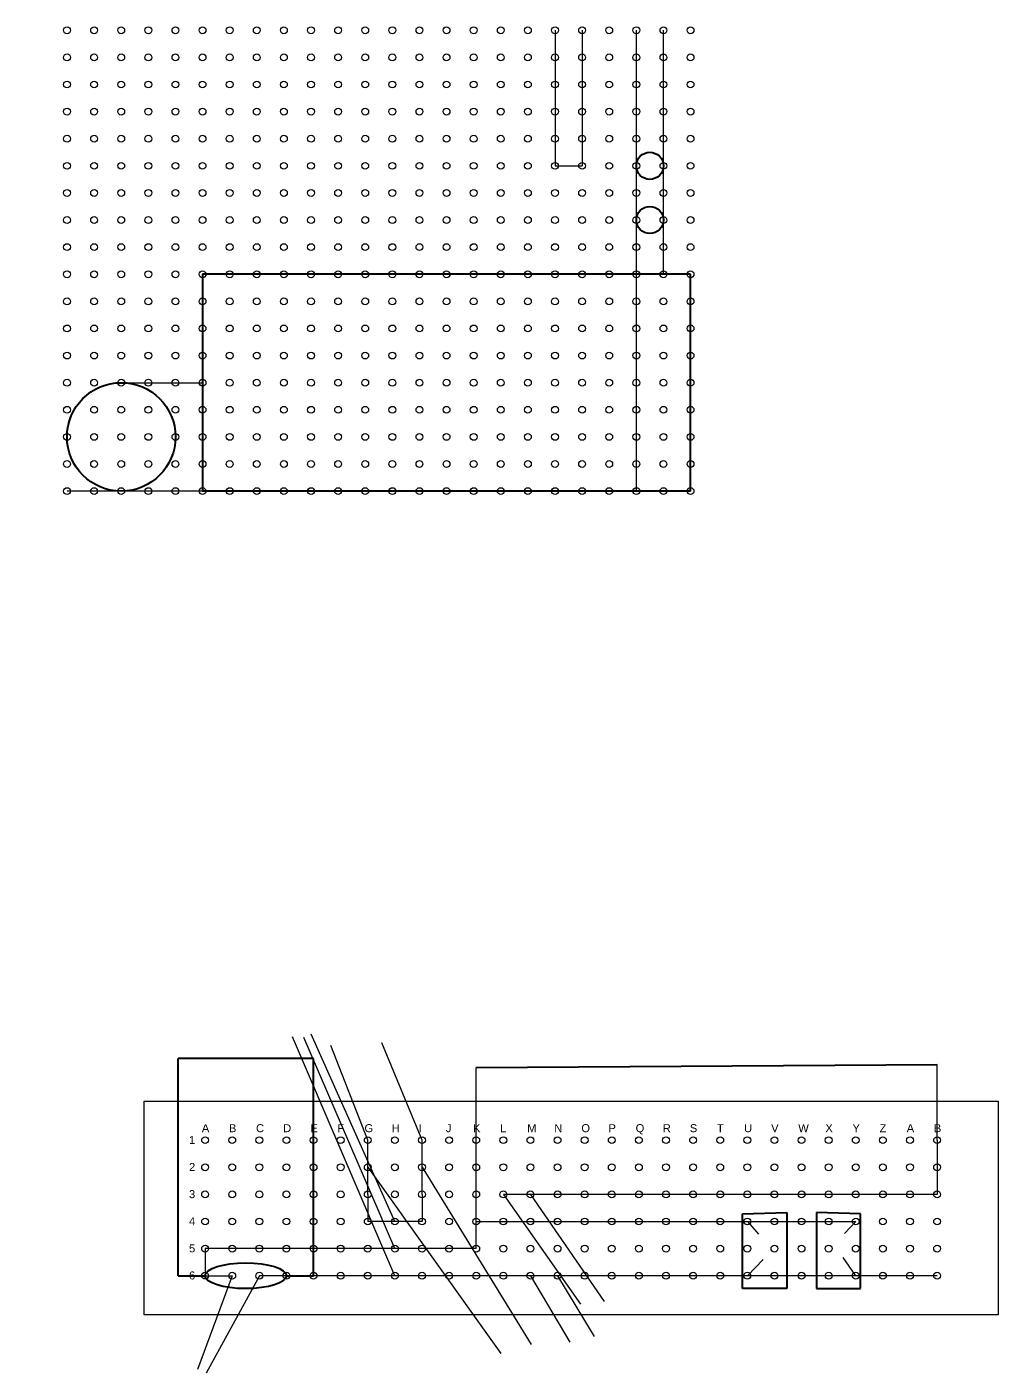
# Model space of a CAD drawing. Header units: inches. Extents: x -89 to 2397, y -1685 to 216.
# Drawn here: x 631.6 to 722.6, y 54.9 to 181.1 of the extents above; entities that cross this region are included whole.
import ezdxf

# ---------------------------------------------------------------- set-up
doc = ezdxf.new("R2010")
doc.units = ezdxf.units.IN
doc.header["$MEASUREMENT"] = 0
for name, color, linetype, lineweight in [('Components', 1, 'Continuous', 40), ('Resistors', 67, 'ZIGZAG', 30), ('Wires', 3, 'Continuous', 30)]:
    doc.layers.add(name, color=color, linetype=linetype, lineweight=lineweight)
doc.layers.add('PCB', color=4, linetype='Continuous')
doc.styles.get("Standard").update_dxf_attribs({"font": 'arial.ttf', "height": 8})
doc.linetypes.add('ZIGZAG', pattern='A,0.0001,-0.2,[131,ltypeshp.shx,S=0.2,R=0,X=-0.2,Y=0],-0.4,[131,ltypeshp.shx,S=0.2,R=180,X=0.2,Y=0],-0.2', length=0.8001)

msp = doc.modelspace()

# ---------------------------------------------------------------- linework, layer by layer
at = {"layer": 'Components'}
for p, q in [((693.76, 157.9), (648.04, 157.9)), ((648.04, 157.9), (648.04, 137.58)), ((693.76, 137.58), (693.76, 157.9)), ((693.76, 137.58), (648.04, 137.58)), ((658.44, 84.4), (645.74, 84.4)), ((645.74, 64.06), (645.74, 84.4)), ((658.44, 64.06), (658.44, 84.4)), ((673.68, 83.56), (716.86, 83.84)), ((698.64, 69.86), (702.77, 69.98)), ((698.64, 62.86), (698.64, 69.86)), ((702.77, 69.98), (702.77, 62.86)), ((705.55, 69.98), (705.55, 62.86)), ((709.68, 69.86), (705.55, 69.98)), ((709.68, 62.86), (709.68, 69.86)), ((645.74, 64.06), (648.28, 64.06)), ((655.9, 64.06), (658.44, 64.06)), ((702.77, 62.86), (698.64, 62.86)), ((705.55, 62.86), (709.68, 62.86))]:
    msp.add_line(p, q, dxfattribs=at)
for centre, radius in [((689.95, 168.06), 1.27), ((689.95, 162.98), 1.27), ((640.42, 142.66), 5.08)]:
    msp.add_circle(centre, radius, dxfattribs=at)
msp.add_ellipse((652.09, 64.06), major_axis=(3.81, 0), ratio=0.317572, dxfattribs=at)
at = {"layer": 'PCB'}
for p, q in [((642.57, 60.41), (642.57, 80.41)), ((642.57, 80.41), (722.57, 80.41)), ((722.57, 80.41), (722.57, 60.41)), ((722.57, 60.41), (642.57, 60.41))]:
    msp.add_line(p, q, dxfattribs=at)
for centre in [(635.34, 180.76), (637.88, 180.76), (640.42, 180.76), (642.96, 180.76), (645.5, 180.76), (648.04, 180.76), (650.58, 180.76), (653.12, 180.76), (655.66, 180.76), (658.2, 180.76), (660.74, 180.76), (663.28, 180.76), (663.28, 180.76), (665.82, 180.76), (668.36, 180.76), (670.9, 180.76), (673.44, 180.76), (675.98, 180.76), (678.52, 180.76), (681.06, 180.76), (683.6, 180.76), (686.14, 180.76), (688.68, 180.76), (691.22, 180.76), (693.76, 180.76), (635.34, 178.22), (637.88, 178.22), (640.42, 178.22), (642.96, 178.22), (645.5, 178.22), (648.04, 178.22), (650.58, 178.22), (653.12, 178.22), (655.66, 178.22), (658.2, 178.22), (660.74, 178.22), (663.28, 178.22), (663.28, 178.22), (665.82, 178.22), (668.36, 178.22), (670.9, 178.22), (673.44, 178.22), (675.98, 178.22), (678.52, 178.22), (681.06, 178.22), (683.6, 178.22), (686.14, 178.22), (688.68, 178.22), (691.22, 178.22), (693.76, 178.22), (635.34, 175.68), (637.88, 175.68), (640.42, 175.68), (642.96, 175.68), (645.5, 175.68), (648.04, 175.68), (650.58, 175.68), (653.12, 175.68), (655.66, 175.68), (658.2, 175.68), (660.74, 175.68), (663.28, 175.68), (663.28, 175.68), (665.82, 175.68), (668.36, 175.68), (670.9, 175.68), (673.44, 175.68), (675.98, 175.68), (678.52, 175.68), (681.06, 175.68), (683.6, 175.68), (686.14, 175.68), (688.68, 175.68), (691.22, 175.68), (693.76, 175.68), (635.34, 173.14), (637.88, 173.14), (640.42, 173.14), (642.96, 173.14), (645.5, 173.14), (648.04, 173.14), (650.58, 173.14), (653.12, 173.14), (655.66, 173.14), (658.2, 173.14), (660.74, 173.14), (663.28, 173.14), (663.28, 173.14), (665.82, 173.14), (668.36, 173.14), (670.9, 173.14), (673.44, 173.14), (675.98, 173.14), (678.52, 173.14), (681.06, 173.14), (683.6, 173.14), (686.14, 173.14), (688.68, 173.14), (691.22, 173.14), (693.76, 173.14), (635.34, 170.6), (637.88, 170.6), (640.42, 170.6), (642.96, 170.6), (645.5, 170.6), (648.04, 170.6), (650.58, 170.6), (653.12, 170.6), (655.66, 170.6), (658.2, 170.6), (660.74, 170.6), (663.28, 170.6), (663.28, 170.6), (665.82, 170.6), (668.36, 170.6), (670.9, 170.6), (673.44, 170.6), (675.98, 170.6), (678.52, 170.6), (681.06, 170.6), (683.6, 170.6), (686.14, 170.6), (688.68, 170.6), (691.22, 170.6), (693.76, 170.6), (635.34, 168.06), (637.88, 168.06), (640.42, 168.06), (642.96, 168.06), (645.5, 168.06), (648.04, 168.06), (650.58, 168.06), (653.12, 168.06), (655.66, 168.06), (658.2, 168.06), (660.74, 168.06), (663.28, 168.06), (663.28, 168.06), (665.82, 168.06), (668.36, 168.06), (670.9, 168.06), (673.44, 168.06), (675.98, 168.06), (678.52, 168.06), (681.06, 168.06), (683.6, 168.06), (686.14, 168.06), (688.68, 168.06), (691.22, 168.06), (693.76, 168.06), (635.34, 165.52), (637.88, 165.52), (640.42, 165.52), (642.96, 165.52), (645.5, 165.52), (648.04, 165.52), (650.58, 165.52), (653.12, 165.52), (655.66, 165.52), (658.2, 165.52), (660.74, 165.52), (663.28, 165.52), (663.28, 165.52), (665.82, 165.52), (668.36, 165.52), (670.9, 165.52), (673.44, 165.52), (675.98, 165.52), (678.52, 165.52), (681.06, 165.52), (683.6, 165.52), (686.14, 165.52), (688.68, 165.52), (691.22, 165.52), (693.76, 165.52), (635.34, 162.98), (637.88, 162.98), (640.42, 162.98), (642.96, 162.98), (645.5, 162.98), (648.04, 162.98), (650.58, 162.98), (653.12, 162.98), (655.66, 162.98), (658.2, 162.98), (660.74, 162.98), (663.28, 162.98), (663.28, 162.98), (665.82, 162.98), (668.36, 162.98), (670.9, 162.98), (673.44, 162.98), (675.98, 162.98), (678.52, 162.98), (681.06, 162.98), (683.6, 162.98), (686.14, 162.98), (688.68, 162.98), (691.22, 162.98), (693.76, 162.98), (635.34, 160.44), (637.88, 160.44), (640.42, 160.44), (642.96, 160.44), (645.5, 160.44), (648.04, 160.44), (650.58, 160.44), (653.12, 160.44), (655.66, 160.44), (658.2, 160.44), (660.74, 160.44), (663.28, 160.44), (663.28, 160.44), (665.82, 160.44), (668.36, 160.44), (670.9, 160.44), (673.44, 160.44), (675.98, 160.44), (678.52, 160.44), (681.06, 160.44), (683.6, 160.44), (686.14, 160.44), (688.68, 160.44), (691.22, 160.44), (693.76, 160.44), (635.34, 157.9), (637.88, 157.9), (640.42, 157.9), (642.96, 157.9), (645.5, 157.9), (648.04, 157.9), (650.58, 157.9), (653.12, 157.9), (655.66, 157.9), (658.2, 157.9), (660.74, 157.9), (663.28, 157.9), (663.28, 157.9), (665.82, 157.9), (668.36, 157.9), (670.9, 157.9), (673.44, 157.9), (675.98, 157.9), (678.52, 157.9), (681.06, 157.9), (683.6, 157.9), (686.14, 157.9), (688.68, 157.9), (691.22, 157.9), (693.76, 157.9), (635.34, 155.36), (637.88, 155.36), (640.42, 155.36), (642.96, 155.36), (645.5, 155.36), (648.04, 155.36), (650.58, 155.36), (653.12, 155.36), (655.66, 155.36), (658.2, 155.36), (660.74, 155.36), (663.28, 155.36), (663.28, 155.36), (665.82, 155.36), (668.36, 155.36), (670.9, 155.36), (673.44, 155.36), (675.98, 155.36), (678.52, 155.36), (681.06, 155.36), (683.6, 155.36), (686.14, 155.36), (688.68, 155.36), (691.22, 155.36), (693.76, 155.36), (635.34, 152.82), (637.88, 152.82), (640.42, 152.82), (642.96, 152.82), (645.5, 152.82), (648.04, 152.82), (650.58, 152.82), (653.12, 152.82), (655.66, 152.82), (658.2, 152.82), (660.74, 152.82), (663.28, 152.82), (663.28, 152.82), (665.82, 152.82), (668.36, 152.82), (670.9, 152.82), (673.44, 152.82), (675.98, 152.82), (678.52, 152.82), (681.06, 152.82), (683.6, 152.82), (686.14, 152.82), (688.68, 152.82), (691.22, 152.82), (693.76, 152.82), (635.34, 150.28), (637.88, 150.28), (640.42, 150.28), (642.96, 150.28), (645.5, 150.28), (648.04, 150.28), (650.58, 150.28), (653.12, 150.28), (655.66, 150.28), (658.2, 150.28), (660.74, 150.28), (663.28, 150.28), (663.28, 150.28), (665.82, 150.28), (668.36, 150.28), (670.9, 150.28), (673.44, 150.28), (675.98, 150.28), (678.52, 150.28), (681.06, 150.28), (683.6, 150.28), (686.14, 150.28), (688.68, 150.28), (691.22, 150.28), (693.76, 150.28), (635.34, 147.74), (637.88, 147.74), (640.42, 147.74), (642.96, 147.74), (645.5, 147.74), (648.04, 147.74), (650.58, 147.74), (653.12, 147.74), (655.66, 147.74), (658.2, 147.74), (660.74, 147.74), (663.28, 147.74), (663.28, 147.74), (665.82, 147.74), (668.36, 147.74), (670.9, 147.74), (673.44, 147.74), (675.98, 147.74), (678.52, 147.74), (681.06, 147.74), (683.6, 147.74), (686.14, 147.74), (688.68, 147.74), (691.22, 147.74), (693.76, 147.74), (635.34, 145.2), (637.88, 145.2), (640.42, 145.2), (642.96, 145.2), (645.5, 145.2), (648.04, 145.2), (650.58, 145.2), (653.12, 145.2), (655.66, 145.2), (658.2, 145.2), (660.74, 145.2), (663.28, 145.2), (663.28, 145.2), (665.82, 145.2), (668.36, 145.2), (670.9, 145.2), (673.44, 145.2), (675.98, 145.2), (678.52, 145.2), (681.06, 145.2), (683.6, 145.2), (686.14, 145.2), (688.68, 145.2), (691.22, 145.2), (693.76, 145.2), (635.34, 142.66), (637.88, 142.66), (640.42, 142.66), (642.96, 142.66), (645.5, 142.66), (648.04, 142.66), (650.58, 142.66), (653.12, 142.66), (655.66, 142.66), (658.2, 142.66), (660.74, 142.66), (663.28, 142.66), (663.28, 142.66), (665.82, 142.66), (668.36, 142.66), (670.9, 142.66), (673.44, 142.66), (675.98, 142.66), (678.52, 142.66), (681.06, 142.66), (683.6, 142.66), (686.14, 142.66), (688.68, 142.66), (691.22, 142.66), (693.76, 142.66), (635.34, 140.12), (637.88, 140.12), (640.42, 140.12), (642.96, 140.12), (645.5, 140.12), (648.04, 140.12), (650.58, 140.12), (653.12, 140.12), (655.66, 140.12), (658.2, 140.12), (660.74, 140.12), (663.28, 140.12), (663.28, 140.12), (665.82, 140.12), (668.36, 140.12), (670.9, 140.12), (673.44, 140.12), (675.98, 140.12), (678.52, 140.12), (681.06, 140.12), (683.6, 140.12), (686.14, 140.12), (688.68, 140.12), (691.22, 140.12), (693.76, 140.12), (635.34, 137.58), (637.88, 137.58), (640.42, 137.58), (642.96, 137.58), (645.5, 137.58), (648.04, 137.58), (650.58, 137.58), (653.12, 137.58), (655.66, 137.58), (658.2, 137.58), (660.74, 137.58), (663.28, 137.58), (665.82, 137.58), (668.36, 137.58), (670.9, 137.58), (673.44, 137.58), (675.98, 137.58), (678.52, 137.58), (681.06, 137.58), (683.6, 137.58), (686.14, 137.58), (688.68, 137.58), (691.22, 137.58), (693.76, 137.58), (648.28, 76.76), (650.82, 76.76), (653.36, 76.76), (655.9, 76.76), (658.44, 76.76), (660.98, 76.76), (663.52, 76.76), (666.06, 76.76), (668.6, 76.76), (671.14, 76.76), (673.68, 76.76), (676.22, 76.76), (676.22, 76.76), (678.76, 76.76), (681.3, 76.76), (683.84, 76.76), (686.38, 76.76), (688.92, 76.76), (691.46, 76.76), (694, 76.76), (696.54, 76.76), (699.08, 76.76), (701.62, 76.76), (704.16, 76.76), (706.7, 76.76), (709.24, 76.76), (711.78, 76.76), (714.32, 76.76), (716.86, 76.76), (648.28, 74.22), (650.82, 74.22), (653.36, 74.22), (655.9, 74.22), (658.44, 74.22), (660.98, 74.22), (663.52, 74.22), (666.06, 74.22), (668.6, 74.22), (671.14, 74.22), (673.68, 74.22), (676.22, 74.22), (676.22, 74.22), (678.76, 74.22), (681.3, 74.22), (683.84, 74.22), (686.38, 74.22), (688.92, 74.22), (691.46, 74.22), (694, 74.22), (696.54, 74.22), (699.08, 74.22), (701.62, 74.22), (704.16, 74.22), (706.7, 74.22), (709.24, 74.22), (711.78, 74.22), (714.32, 74.22), (716.86, 74.22), (648.28, 71.68), (650.82, 71.68), (653.36, 71.68), (655.9, 71.68), (658.44, 71.68), (660.98, 71.68), (663.52, 71.68), (666.06, 71.68), (668.6, 71.68), (671.14, 71.68), (673.68, 71.68), (676.22, 71.68), (676.22, 71.68), (678.76, 71.68), (681.3, 71.68), (683.84, 71.68), (686.38, 71.68), (688.92, 71.68), (691.46, 71.68), (694, 71.68), (696.54, 71.68), (699.08, 71.68), (701.62, 71.68), (704.16, 71.68), (706.7, 71.68), (709.24, 71.68), (711.78, 71.68), (714.32, 71.68), (716.86, 71.68), (648.28, 69.14), (650.82, 69.14), (653.36, 69.14), (655.9, 69.14), (658.44, 69.14), (660.98, 69.14), (663.52, 69.14), (666.06, 69.14), (668.6, 69.14), (671.14, 69.14), (673.68, 69.14), (676.22, 69.14), (676.22, 69.14), (678.76, 69.14), (681.3, 69.14), (683.84, 69.14), (686.38, 69.14), (688.92, 69.14), (691.46, 69.14), (694, 69.14), (696.54, 69.14), (699.08, 69.14), (701.62, 69.14), (704.16, 69.14), (706.7, 69.14), (709.24, 69.14), (711.78, 69.14), (714.32, 69.14), (716.86, 69.14), (648.28, 66.6), (650.82, 66.6), (653.36, 66.6), (655.9, 66.6), (658.44, 66.6), (660.98, 66.6), (663.52, 66.6), (666.06, 66.6), (668.6, 66.6), (671.14, 66.6), (673.68, 66.6), (676.22, 66.6), (676.22, 66.6), (678.76, 66.6), (681.3, 66.6), (683.84, 66.6), (686.38, 66.6), (688.92, 66.6), (691.46, 66.6), (694, 66.6), (696.54, 66.6), (699.08, 66.6), (701.62, 66.6), (704.16, 66.6), (706.7, 66.6), (709.24, 66.6), (711.78, 66.6), (714.32, 66.6), (716.86, 66.6), (648.28, 64.06), (650.82, 64.06), (653.36, 64.06), (655.9, 64.06), (658.44, 64.06), (660.98, 64.06), (663.52, 64.06), (666.06, 64.06), (668.6, 64.06), (671.14, 64.06), (673.68, 64.06), (676.22, 64.06), (678.76, 64.06), (681.3, 64.06), (683.84, 64.06), (686.38, 64.06), (688.92, 64.06), (691.46, 64.06), (694, 64.06), (696.54, 64.06), (699.08, 64.06), (701.62, 64.06), (704.16, 64.06), (706.7, 64.06), (709.24, 64.06), (711.78, 64.06), (714.32, 64.06), (716.86, 64.06)]:
    msp.add_circle(centre, 0.32, dxfattribs=at)
at = {"layer": 'Resistors'}
for p, q in [((681.06, 173.14), (681.06, 168.06)), ((683.6, 173.14), (683.6, 168.06)), ((663.52, 71.68), (663.52, 69.14)), ((668.6, 71.68), (668.6, 69.14))]:
    msp.add_line(p, q, dxfattribs=at)
at = {"layer": 'Wires'}
for p, q in [((681.06, 180.76), (681.06, 173.14)), ((683.6, 180.76), (683.6, 173.14)), ((688.68, 137.58), (688.68, 180.76)), ((691.22, 157.9), (691.22, 180.76)), ((681.06, 168.06), (683.6, 168.06)), ((648.04, 147.74), (648.04, 157.9)), ((693.76, 157.9), (691.22, 157.9)), ((640.42, 147.74), (648.04, 147.74)), ((693.76, 137.58), (635.34, 137.58)), ((666.06, 64.06), (656.47, 86.43)), ((666.06, 66.6), (657.54, 86.39)), ((666.06, 69.14), (658.23, 86.68)), ((668.6, 76.76), (664.84, 85.89)), ((663.52, 76.76), (660.07, 85.64)), ((673.68, 66.6), (673.68, 83.56)), ((716.86, 76.76), (716.86, 83.84)), ((663.52, 71.68), (663.52, 76.76)), ((668.6, 71.68), (668.6, 76.76)), ((716.86, 76.76), (716.86, 74.22)), ((663.52, 74.22), (675.99, 56.77)), ((668.6, 74.22), (678.82, 57.6)), ((716.86, 74.22), (716.86, 71.68)), ((716.86, 71.68), (676.22, 71.68)), ((676.22, 71.68), (683.44, 61.38)), ((678.76, 71.68), (685.66, 61.63)), ((668.6, 69.14), (663.52, 69.14)), ((673.68, 69.14), (709.24, 69.14)), ((699.08, 69.14), (700.14, 67.96)), ((709.24, 69.14), (708.17, 68.01)), ((660.98, 66.6), (648.28, 66.6)), ((648.28, 66.6), (648.28, 64.06)), ((673.68, 66.6), (660.98, 66.6)), ((709.24, 64.06), (708.07, 65.77)), ((699.08, 64.06), (700.57, 65.57)), ((650.82, 64.06), (647.56, 55.28)), ((648.28, 64.06), (650.82, 64.06)), ((653.36, 64.06), (648.38, 54.94)), ((716.86, 64.06), (653.36, 64.06)), ((678.76, 64.06), (682.45, 57.83)), ((681.3, 64.06), (684.72, 58.38))]:
    msp.add_line(p, q, dxfattribs=at)
at = {"layer": 'Wires', "linetype": 'Continuous'}
for centre in [(631.58, 143.89), (656.98, 126.11)]:
    msp.add_circle(centre, 0, dxfattribs=at)

# ---------------------------------------------------------------- texts
at = {"layer": 'PCB'}
for s, p in [('A', (647.97, 77.51)), ('B', (650.51, 77.51)), ('C', (653.05, 77.51)), ('D', (655.59, 77.51)), ('E', (658.13, 77.51)), ('F', (660.67, 77.51)), ('G', (663.21, 77.51)), ('H', (665.75, 77.51)), ('I', (668.29, 77.51)), ('J', (670.83, 77.51)), ('K', (673.37, 77.51)), ('L', (675.91, 77.51)), ('M', (678.45, 77.51)), ('N', (680.99, 77.51)), ('O', (683.53, 77.51)), ('P', (686.07, 77.51)), ('Q', (688.61, 77.51)), ('R', (691.15, 77.51)), ('S', (693.69, 77.51)), ('T', (696.23, 77.51)), ('U', (698.77, 77.51)), ('V', (701.31, 77.51)), ('W', (703.85, 77.51)), ('X', (706.39, 77.51)), ('Y', (708.93, 77.51)), ('Z', (711.47, 77.51)), ('A', (714.01, 77.51)), ('B', (716.55, 77.51)), ('1', (646.77, 76.41)), ('2', (646.77, 73.87)), ('3', (646.77, 71.33)), ('4', (646.77, 68.79)), ('5', (646.77, 66.25)), ('6', (646.77, 63.71))]:
    msp.add_text(s, height=0.75, dxfattribs=at).set_placement(p)

doc.saveas('drawing.dxf')
